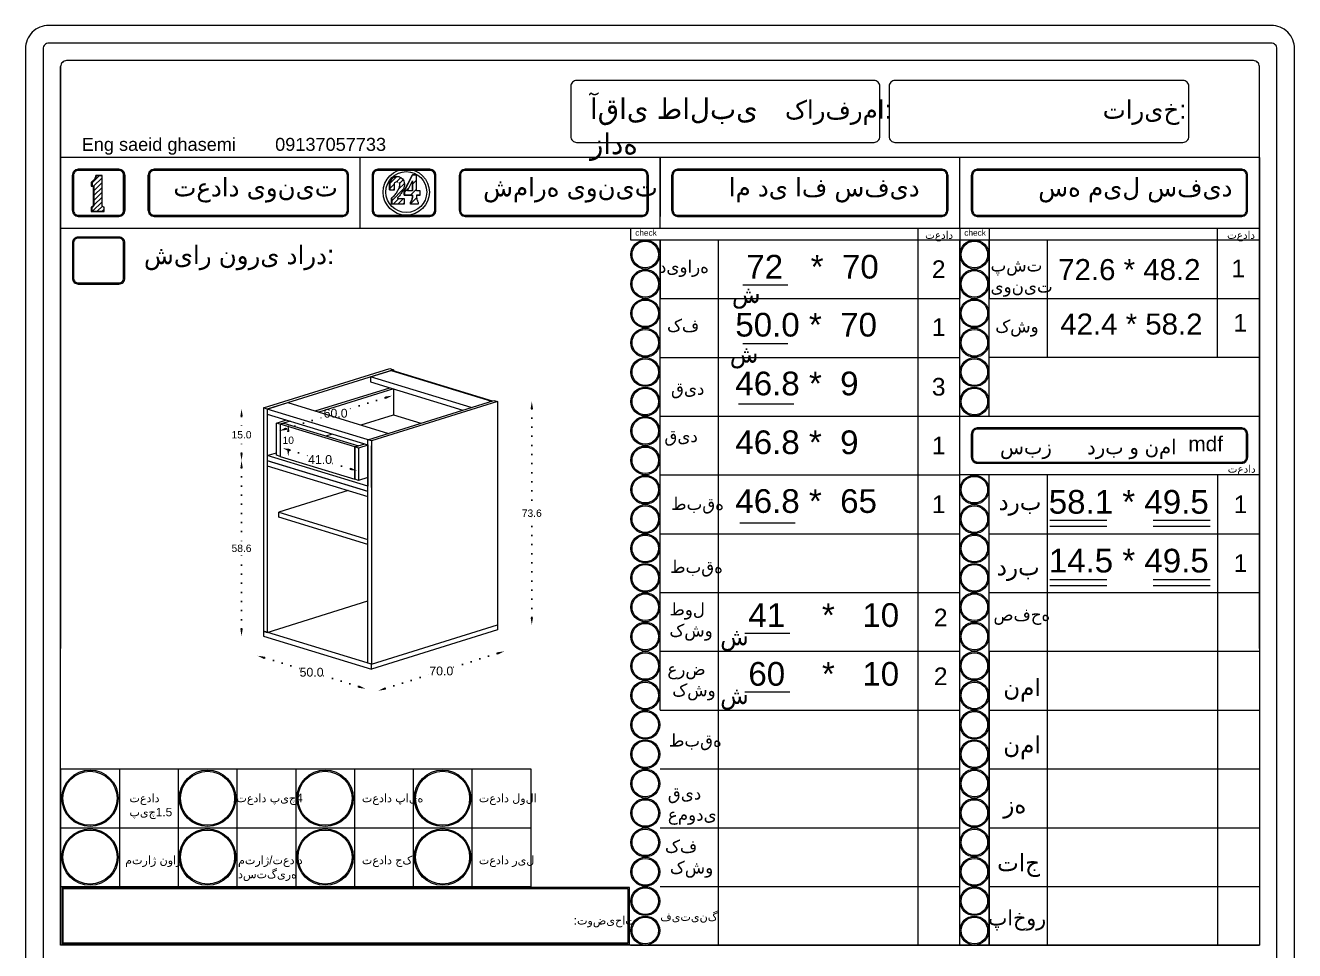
# Model space of a CAD drawing. Header units: inches. Extents: x 104 to 9740, y 936 to 6735.
# Drawn here: x 8360.7 to 8792.7, y 4775.6 to 5090.4 of the extents above; entities that cross this region are included whole.
import ezdxf

# ---------------------------------------------------------------- set-up
doc = ezdxf.new("R2010")
doc.units = ezdxf.units.IN
doc.header["$MEASUREMENT"] = 0
doc.linetypes.add('ACAD_ISO07W100', pattern=[3, 0, -3])
doc.styles.get("Standard").update_dxf_attribs({"font": 'arial.ttf'})
doc.dimstyles.new('Copy of Standard', dxfattribs={"dimtxt": 2.5, "dimasz": 2.5, "dimexe": 0.18, "dimexo": 0.0625, "dimgap": 0.09, "dimtad": 0, "dimtih": 1, "dimtoh": 1, "dimdec": 1, "dimzin": 0, "dimdsep": 46, "dimtxsty": 'Standard', "dimcen": 0.09, "dimse1": 1, "dimse2": 1, "dimadec": 0, "dimazin": 0, "dimtfac": 1, "dimtdec": 1, "dimtix": 1, "dimtofl": 0, "dimtmove": 0, "dimatfit": 3, "dimfxl": 1, "dimtolj": 1, "dimtzin": 0, "dimarcsym": 0})
doc.dimstyles.get("Standard").update_dxf_attribs({"dimtxt": 3, "dimasz": 2.5, "dimexe": 0.18, "dimexo": 0.0625, "dimgap": 0.09, "dimtad": 0, "dimtih": 1, "dimtoh": 1, "dimdec": 1, "dimzin": 0, "dimdsep": 46, "dimtxsty": 'Standard', "dimcen": 0.09, "dimse1": 1, "dimse2": 1, "dimadec": 0, "dimazin": 0, "dimtfac": 1, "dimtdec": 1, "dimtix": 1, "dimtofl": 0, "dimtmove": 0, "dimatfit": 0, "dimfxl": 1, "dimtolj": 1, "dimtzin": 0, "dimarcsym": 0})

# ---------------------------------------------------------------- blocks, each defined once
blk = doc.blocks.new('*D835')
at = {"color": 0, "linetype": 'ACAD_ISO07W100', "lineweight": -2, "transparency": 16777216}
for p, q in [((8533.11, 4959.9), (8533.11, 4925.78)), ((8533.11, 4888.93), (8533.11, 4923.05))]:
    blk.add_line(p, q, dxfattribs=at)
at = {"color": 0, "transparency": 16777216}
for points in [[(8532.69, 4959.9), (8533.53, 4959.9), (8533.11, 4962.4)], [(8532.69, 4888.93), (8533.53, 4888.93), (8533.11, 4886.43)]]:
    blk.add_solid(points, dxfattribs=at)
at = {"layer": 'Defpoints', "color": 0, "transparency": 16777216}
for p in [(8521.48, 4962.4), (8533.11, 4962.4), (8521.48, 4886.43)]:
    blk.add_point(p, dxfattribs=at)
at = {"color": 0, "lineweight": 20, "transparency": 16777216, "insert": (8533.11, 4924.41), "char_height": 2.5, "attachment_point": 5}
blk.add_mtext('\\A1;73.6', dxfattribs=at)
blk = doc.blocks.new('*D836')
at = {"color": 0, "linetype": 'ACAD_ISO07W100', "lineweight": -2, "transparency": 16777216}
for p, q in [((8521.38, 4876.67), (8506.27, 4871.96)), ((8483.23, 4864.78), (8498.34, 4869.49))]:
    blk.add_line(p, q, dxfattribs=at)
at = {"color": 0, "transparency": 16777216}
for points in [[(8521.26, 4877.07), (8521.5, 4876.28), (8523.77, 4877.42)], [(8483.11, 4865.17), (8483.36, 4864.38), (8480.85, 4864.03)]]:
    blk.add_solid(points, dxfattribs=at)
at = {"layer": 'Defpoints', "color": 0, "transparency": 16777216}
for p in [(8521.48, 4884.74), (8478.56, 4871.36), (8480.85, 4864.03)]:
    blk.add_point(p, dxfattribs=at)
at = {"color": 0, "lineweight": 20, "transparency": 16777216, "insert": (8502.31, 4870.72), "char_height": 3, "attachment_point": 5}
blk.add_mtext('\\A1;70.0', dxfattribs=at)
blk = doc.blocks.new('*D837')
at = {"color": 0, "linetype": 'ACAD_ISO07W100', "lineweight": -2, "transparency": 16777216}
for p, q in [((8442.18, 4875.18), (8454.18, 4871.52)), ((8474.13, 4865.42), (8462.14, 4869.09))]:
    blk.add_line(p, q, dxfattribs=at)
at = {"color": 0, "transparency": 16777216}
for points in [[(8442.3, 4875.58), (8442.06, 4874.79), (8439.79, 4875.91)], [(8474.26, 4865.82), (8474.01, 4865.02), (8476.53, 4864.69)]]:
    blk.add_solid(points, dxfattribs=at)
at = {"layer": 'Defpoints', "color": 0, "transparency": 16777216}
for p in [(8441.82, 4882.58), (8439.79, 4875.91), (8478.56, 4871.36)]:
    blk.add_point(p, dxfattribs=at)
at = {"color": 0, "lineweight": 20, "transparency": 16777216, "insert": (8458.16, 4870.3), "char_height": 3, "attachment_point": 5}
blk.add_mtext('\\A1;50.0', dxfattribs=at)
blk = doc.blocks.new('*D838')
at = {"color": 0, "linetype": 'ACAD_ISO07W100', "lineweight": -2, "transparency": 16777216}
for p, q in [((8450.75, 4945.81), (8457.01, 4943.9)), ((8471.35, 4939.52), (8465.09, 4941.43))]:
    blk.add_line(p, q, dxfattribs=at)
at = {"color": 0, "transparency": 16777216}
for points in [[(8450.87, 4946.21), (8450.63, 4945.42), (8448.36, 4946.54)], [(8471.48, 4939.92), (8471.23, 4939.12), (8473.75, 4938.79)]]:
    blk.add_solid(points, dxfattribs=at)
at = {"layer": 'Defpoints', "color": 0, "transparency": 16777216}
for p in [(8447.5, 4943.73), (8473.75, 4938.79), (8472.89, 4935.98)]:
    blk.add_point(p, dxfattribs=at)
at = {"color": 0, "lineweight": 20, "transparency": 16777216, "insert": (8461.05, 4942.67), "char_height": 3, "attachment_point": 5}
blk.add_mtext('\\A1;41.0', dxfattribs=at)
blk = doc.blocks.new('*D839')
at = {"color": 0, "linetype": 'ACAD_ISO07W100', "lineweight": -2, "transparency": 16777216}
for p, q in [((8483.22, 4963.68), (8470.33, 4959.66)), ((8449.46, 4953.15), (8462.35, 4957.17))]:
    blk.add_line(p, q, dxfattribs=at)
at = {"color": 0, "transparency": 16777216}
for points in [[(8483.1, 4964.08), (8483.35, 4963.28), (8485.61, 4964.42)], [(8449.34, 4953.55), (8449.59, 4952.75), (8447.08, 4952.41)]]:
    blk.add_solid(points, dxfattribs=at)
at = {"layer": 'Defpoints', "color": 0, "transparency": 16777216}
for p in [(8484.77, 4967.11), (8446.24, 4955.09), (8447.08, 4952.41)]:
    blk.add_point(p, dxfattribs=at)
at = {"color": 0, "lineweight": 20, "transparency": 16777216, "insert": (8466.34, 4958.41), "char_height": 3, "attachment_point": 5}
blk.add_mtext('\\A1;60.0', dxfattribs=at)
blk = doc.blocks.new('*D840')
at = {"color": 0, "linetype": 'ACAD_ISO07W100', "lineweight": -2, "transparency": 16777216}
for p, q in [((8434.32, 4957.35), (8434.32, 4952.46)), ((8434.32, 4944.84), (8434.32, 4949.73))]:
    blk.add_line(p, q, dxfattribs=at)
at = {"color": 0, "transparency": 16777216}
for points in [[(8433.91, 4957.35), (8434.74, 4957.35), (8434.32, 4959.85)], [(8433.91, 4944.84), (8434.74, 4944.84), (8434.32, 4942.34)]]:
    blk.add_solid(points, dxfattribs=at)
at = {"layer": 'Defpoints', "color": 0, "transparency": 16777216}
for p in [(8443.09, 4959.85), (8434.32, 4942.34), (8443.09, 4942.34)]:
    blk.add_point(p, dxfattribs=at)
at = {"color": 0, "lineweight": 20, "transparency": 16777216, "insert": (8434.32, 4951.09), "char_height": 2.5, "attachment_point": 5}
blk.add_mtext('\\A1;15.0', dxfattribs=at)
blk = doc.blocks.new('*D841')
at = {"color": 0, "linetype": 'ACAD_ISO07W100', "lineweight": -2, "transparency": 16777216}
for p, q in [((8434.32, 4939.84), (8434.32, 4913.83)), ((8434.32, 4885.08), (8434.32, 4911.09))]:
    blk.add_line(p, q, dxfattribs=at)
at = {"color": 0, "transparency": 16777216}
for points in [[(8433.91, 4939.84), (8434.74, 4939.84), (8434.32, 4942.34)], [(8433.91, 4885.08), (8434.74, 4885.08), (8434.32, 4882.58)]]:
    blk.add_solid(points, dxfattribs=at)
at = {"layer": 'Defpoints', "color": 0, "transparency": 16777216}
for p in [(8443.09, 4942.34), (8434.32, 4882.58), (8441.82, 4882.58)]:
    blk.add_point(p, dxfattribs=at)
at = {"color": 0, "lineweight": 20, "transparency": 16777216, "insert": (8434.32, 4912.46), "char_height": 2.5, "attachment_point": 5}
blk.add_mtext('\\A1;58.6', dxfattribs=at)
blk = doc.blocks.new('*D827')
at = {"color": 0, "linetype": 'ACAD_ISO07W100', "lineweight": -2, "transparency": 16777216}
for p, q in [((8450.22, 4952.2), (8450.22, 4950.58)), ((8450.22, 4946.23), (8450.22, 4947.85))]:
    blk.add_line(p, q, dxfattribs=at)
at = {"color": 0, "transparency": 16777216}
for points in [[(8449.81, 4952.2), (8450.64, 4952.2), (8450.22, 4954.7)], [(8449.81, 4946.23), (8450.64, 4946.23), (8450.22, 4943.73)]]:
    blk.add_solid(points, dxfattribs=at)
at = {"layer": 'Defpoints', "color": 0, "transparency": 16777216}
for p in [(8447.5, 4954.7), (8450.22, 4954.7), (8447.5, 4943.73)]:
    blk.add_point(p, dxfattribs=at)
at = {"color": 0, "lineweight": 20, "transparency": 16777216, "insert": (8450.22, 4949.22), "char_height": 2.5, "attachment_point": 5}
blk.add_mtext('\\A1;10', dxfattribs=at)

msp = doc.modelspace()

# ---------------------------------------------------------------- hatches: boundary and pattern name
at = {"lineweight": 20}
h = msp.add_hatch(dxfattribs=at)
h.set_pattern_fill('ANSI31', color=256, scale=9.218651)
h.set_pattern_definition([(45, (7637.5926, 5578.3174), (-0.8148213, 0.8148213), [])])
h.paths.add_polyline_path([(8387.36, 5028.57), (8387.27, 5028.61), (8387.18, 5028.66), (8387.11, 5028.73), (8387.04, 5028.8), (8386.98, 5028.88), (8386.92, 5028.96), (8386.88, 5029.05), (8386.85, 5029.15), (8386.84, 5029.25), (8386.83, 5029.35), (8386.83, 5039.27), (8384.97, 5039.27), (8384.94, 5039.04), (8384.89, 5038.81), (8384.83, 5038.59), (8384.74, 5038.37), (8384.63, 5038.16), (8384.51, 5037.97), (8384.37, 5037.78), (8384.22, 5037.6), (8384.05, 5037.44), (8383.87, 5037.3), (8383.67, 5037.17), (8383.47, 5037.06), (8383.47, 5035.65), (8383.87, 5035.65), (8384.18, 5035.63), (8384.18, 5029.39), (8384.17, 5029.29), (8384.14, 5029.2), (8384.11, 5029.11), (8384.07, 5029.02), (8384.02, 5028.94), (8383.96, 5028.86), (8383.89, 5028.79), (8383.82, 5028.73), (8383.74, 5028.67), (8383.65, 5028.63), (8383.56, 5028.59), (8383.47, 5028.56), (8383.47, 5027.13), (8387.55, 5027.13), (8387.55, 5028.51), (8387.45, 5028.53)])
h = msp.add_hatch(dxfattribs=at)
h.set_pattern_fill('ANSI31', color=256, scale=9.218651)
h.set_pattern_definition([(45, (7849.4996, 5607.1907), (-0.8148213, 0.8148213), [])])
h.paths.add_polyline_path([(8489.72, 5031.45), (8487.37, 5031.45), (8487.37, 5031.72), (8487.61, 5031.95), (8487.84, 5032.19), (8488.06, 5032.44), (8488.27, 5032.7), (8488.47, 5032.97), (8488.66, 5033.24), (8488.84, 5033.52), (8489, 5033.81), (8489.15, 5034.1), (8489.3, 5034.41), (8489.42, 5034.71), (8489.47, 5034.83), (8489.54, 5035.02), (8489.6, 5035.22), (8489.66, 5035.42), (8489.7, 5035.62), (8489.73, 5035.82), (8489.75, 5036.03), (8489.76, 5036.23), (8489.76, 5036.44), (8489.75, 5036.64), (8489.72, 5036.85), (8489.53, 5037.54), (8489.14, 5038.15), (8488.59, 5038.63), (8488, 5038.9), (8487.39, 5038.99), (8486.68, 5038.89), (8486.03, 5038.59), (8485.49, 5038.12), (8485.1, 5037.51), (8484.91, 5036.82), (8484.91, 5036.11), (8484.91, 5034.46), (8486.39, 5034.46), (8486.39, 5036.63), (8486.53, 5036.89), (8486.72, 5037.07), (8486.96, 5037.19), (8487.22, 5037.23), (8487.39, 5037.21), (8487.49, 5037.19), (8487.49, 5037.19), (8487.65, 5037.17), (8487.88, 5037.05), (8488.07, 5036.86), (8488.2, 5036.63), (8488.24, 5036.37), (8488.24, 5036.2), (8488.24, 5036.04), (8488.22, 5035.87), (8488.2, 5035.7), (8488.16, 5035.54), (8488.12, 5035.38), (8488.08, 5035.22), (8488.02, 5035.06), (8487.96, 5034.9), (8487.89, 5034.75), (8487.81, 5034.58), (8487.65, 5034.26), (8487.48, 5033.95), (8487.29, 5033.64), (8487.1, 5033.34), (8486.89, 5033.05), (8486.67, 5032.76), (8486.44, 5032.49), (8486.21, 5032.22), (8485.96, 5031.96), (8485.7, 5031.71), (8485.43, 5031.48), (8485.43, 5029.65), (8489.72, 5029.65)])
h = msp.add_hatch(dxfattribs=at)
h.set_pattern_fill('ANSI31', color=256, scale=17)
h.set_pattern_definition([(45, (7472.4385, 5921.6128), (-1.502602, 1.502602), [])])
h.paths.add_polyline_path([(8493.83, 5039.53), (8492.54, 5039.53), (8489.79, 5034.15), (8489.79, 5032.65), (8492.54, 5032.65), (8492.54, 5032.42), (8492.54, 5032.23), (8492.53, 5032.04), (8492.5, 5031.85), (8492.47, 5031.66), (8492.43, 5031.47), (8492.38, 5031.28), (8492.32, 5031.1), (8492.25, 5030.92), (8492.17, 5030.74), (8492.09, 5030.57), (8491.99, 5030.4), (8491.89, 5030.24), (8491.89, 5029.66), (8494.42, 5029.66), (8494.42, 5030.19), (8494.32, 5030.38), (8494.24, 5030.57), (8494.16, 5030.77), (8494.09, 5030.97), (8494.03, 5031.17), (8493.98, 5031.38), (8493.93, 5031.58), (8493.9, 5031.79), (8493.87, 5032), (8493.85, 5032.21), (8493.83, 5032.42), (8493.83, 5032.65), (8495.15, 5032.65), (8495.15, 5034.15), (8493.83, 5034.15)])
h.paths.add_polyline_path([(8492.51, 5037.52), (8492.54, 5037.49), (8492.54, 5034.15), (8492.51, 5034.15), (8490.75, 5034.15)], flags=16)

# ---------------------------------------------------------------- linework, layer by layer
for p, q in [((8372.75, 4777.42), (8372.75, 5076.39)), ((8780.75, 5045.42), (8372.75, 5045.42)), ((8372.75, 4777.42), (8372.75, 5045.42)), ((8780.75, 5045.42), (8372.75, 5045.42)), ((8372.75, 4866.43), (8372.75, 5045.42)), ((8474.75, 5021.42), (8474.75, 5045.42)), ((8576.75, 5021.42), (8576.75, 5045.42)), ((8576.75, 5045.42), (8576.75, 5025.42)), ((8678.75, 5021.42), (8678.75, 5045.42)), ((8780.75, 5045.42), (8780.75, 4777.42)), ((8376.75, 5027.42), (8376.75, 5039.42)), ((8392.59, 5041.42), (8378.75, 5041.42)), ((8394.59, 5039.42), (8394.59, 5027.42)), ((8402.59, 5027.42), (8402.59, 5039.42)), ((8468.75, 5041.42), (8404.59, 5041.42)), ((8470.75, 5027.42), (8470.75, 5039.42)), ((8478.75, 5039.42), (8478.75, 5027.42)), ((8498.46, 5041.42), (8480.75, 5041.42)), ((8492.51, 5034.15), (8492.51, 5037.52)), ((8492.54, 5039.53), (8493.83, 5039.53)), ((8500.46, 5027.42), (8500.46, 5039.42)), ((8508.46, 5027.42), (8508.46, 5039.42)), ((8570.75, 5041.42), (8510.46, 5041.42)), ((8572.75, 5039.42), (8572.75, 5027.42)), ((8580.75, 5027.42), (8580.75, 5039.42)), ((8672.75, 5041.42), (8582.75, 5041.42)), ((8674.75, 5039.42), (8674.75, 5027.42)), ((8682.75, 5027.42), (8682.75, 5039.42)), ((8774.75, 5041.42), (8684.75, 5041.42)), ((8776.75, 5027.42), (8776.75, 5039.42)), ((8383.47, 5037.06), (8383.47, 5035.65)), ((8378.75, 5025.42), (8392.59, 5025.42)), ((8383.47, 5027.13), (8387.55, 5027.13)), ((8468.75, 5025.42), (8404.59, 5025.42)), ((8480.75, 5025.42), (8498.46, 5025.42)), ((8570.75, 5025.42), (8510.46, 5025.42)), ((8582.75, 5025.42), (8672.75, 5025.42)), ((8684.75, 5025.42), (8774.75, 5025.42)), ((8780.75, 5025.42), (8780.75, 4777.42)), ((8372.75, 5021.42), (8780.75, 5021.42)), ((8372.75, 5021.42), (8780.75, 5021.42)), ((8566.75, 5021.42), (8566.75, 5017.42)), ((8664.57, 4777.42), (8664.57, 5021.42)), ((8678.75, 5021.42), (8678.75, 4997.42)), ((8688.75, 5021.42), (8688.75, 4997.42)), ((8766.53, 4977.42), (8766.53, 5021.42)), ((8566.75, 5017.42), (8780.75, 5017.42)), ((8576.75, 4861.42), (8576.75, 5017.42)), ((8576.75, 4857.42), (8576.75, 5017.42)), ((8576.75, 5017.42), (8576.75, 4997.42)), ((8576.75, 5017.42), (8576.75, 4997.42)), ((8596.56, 5017.42), (8596.56, 4777.42)), ((8678.75, 4861.42), (8678.75, 5017.42)), ((8678.75, 4777.42), (8678.75, 5017.42)), ((8688.75, 4977.42), (8688.75, 5017.42)), ((8688.75, 4957.42), (8688.75, 5017.42)), ((8688.75, 4957.42), (8688.75, 5017.42)), ((8688.75, 5017.42), (8688.75, 4997.42)), ((8708.56, 5017.42), (8708.56, 4977.42)), ((8604.91, 5002.17), (8620.24, 5002.17)), ((8576.75, 4997.42), (8678.75, 4997.42)), ((8688.75, 4997.42), (8780.75, 4997.42)), ((8604.91, 4982.17), (8620.24, 4982.17)), ((8576.75, 4977.42), (8678.75, 4977.42)), ((8780.75, 4977.42), (8688.75, 4977.42)), ((8780.75, 4977.42), (8760.75, 4977.42)), ((8603.41, 4961.67), (8622.25, 4961.67)), ((8576.75, 4957.42), (8780.75, 4957.42)), ((8682.75, 4943.42), (8682.75, 4951.42)), ((8774.75, 4953.42), (8684.75, 4953.42)), ((8776.75, 4951.42), (8776.75, 4943.42)), ((8774.75, 4941.42), (8684.75, 4941.42)), ((8576.75, 4937.42), (8678.75, 4937.42)), ((8780.75, 4937.42), (8678.75, 4937.42)), ((8688.75, 4837.42), (8688.75, 4937.42)), ((8688.75, 4861.42), (8688.75, 4937.42)), ((8688.75, 4857.42), (8688.75, 4937.42)), ((8708.56, 4937.42), (8708.56, 4837.42)), ((8766.53, 4937.42), (8766.53, 4777.42)), ((8603.91, 4921.17), (8622.75, 4921.17)), ((8709.44, 4922.01), (8728.78, 4922.01)), ((8744.62, 4922.01), (8763.95, 4922.01)), ((8576.75, 4917.42), (8678.75, 4917.42)), ((8576.75, 4917.42), (8596.56, 4917.42)), ((8576.75, 4917.42), (8678.75, 4917.42)), ((8645.26, 4917.42), (8678.75, 4917.42)), ((8688.75, 4917.42), (8780.75, 4917.42)), ((8688.75, 4817.42), (8688.75, 4917.42)), ((8708.56, 4917.42), (8708.56, 4817.42)), ((8709.44, 4919.99), (8728.78, 4919.99)), ((8744.62, 4919.99), (8763.95, 4919.99)), ((8709.44, 4901.81), (8728.78, 4901.81)), ((8709.44, 4899.8), (8728.78, 4899.8)), ((8744.62, 4901.81), (8763.95, 4901.81)), ((8744.62, 4899.8), (8763.95, 4899.8)), ((8576.75, 4897.42), (8596.56, 4897.42)), ((8576.75, 4897.42), (8678.75, 4897.42)), ((8688.75, 4897.42), (8780.75, 4897.42)), ((8688.75, 4897.42), (8780.75, 4897.42)), ((8688.75, 4797.42), (8688.75, 4897.42)), ((8708.56, 4897.42), (8708.56, 4797.42)), ((8605.6, 4883.65), (8620.93, 4883.65)), ((8576.75, 4877.42), (8678.75, 4877.42)), ((8688.75, 4877.42), (8688.75, 4857.42)), ((8688.75, 4877.42), (8780.75, 4877.42)), ((8688.75, 4777.42), (8688.75, 4877.42)), ((8708.56, 4877.42), (8708.56, 4777.42)), ((8605.6, 4863.65), (8620.93, 4863.65)), ((8576.75, 4857.42), (8678.75, 4857.42)), ((8664.57, 4857.42), (8678.75, 4857.42)), ((8688.75, 4857.42), (8780.75, 4857.42)), ((8688.75, 4857.42), (8688.75, 4837.42)), ((8372.75, 4837.42), (8372.75, 4797.42)), ((8372.75, 4837.42), (8532.75, 4837.42)), ((8372.75, 4837.42), (8372.75, 4797.42)), ((8372.75, 4837.42), (8372.75, 4797.42)), ((8392.75, 4837.42), (8392.75, 4797.42)), ((8412.75, 4837.42), (8412.75, 4797.42)), ((8432.75, 4837.42), (8432.75, 4797.42)), ((8452.75, 4837.42), (8452.75, 4797.42)), ((8472.75, 4837.42), (8472.75, 4797.42)), ((8492.75, 4837.42), (8492.75, 4797.42)), ((8512.75, 4837.42), (8512.75, 4797.42)), ((8532.75, 4837.42), (8532.75, 4797.42)), ((8576.75, 4837.42), (8678.75, 4837.42)), ((8664.57, 4837.42), (8678.75, 4837.42)), ((8688.75, 4837.42), (8780.75, 4837.42)), ((8688.75, 4837.42), (8780.75, 4837.42)), ((8688.75, 4837.42), (8688.75, 4817.42)), ((8372.75, 4817.42), (8532.75, 4817.42)), ((8576.75, 4817.42), (8678.75, 4817.42)), ((8576.75, 4817.42), (8678.75, 4817.42)), ((8664.57, 4817.42), (8678.75, 4817.42)), ((8688.75, 4817.42), (8780.75, 4817.42)), ((8688.75, 4817.42), (8780.75, 4817.42)), ((8688.75, 4817.42), (8688.75, 4797.42)), ((8372.75, 4797.42), (8532.75, 4797.42)), ((8576.75, 4797.42), (8678.75, 4797.42)), ((8576.75, 4797.42), (8678.75, 4797.42)), ((8664.57, 4797.42), (8678.75, 4797.42)), ((8688.75, 4797.42), (8780.75, 4797.42)), ((8688.75, 4797.42), (8780.75, 4797.42)), ((8688.75, 4797.42), (8688.75, 4777.42)), ((8566.75, 4777.42), (8372.75, 4777.42)), ((8566.75, 4777.42), (8372.75, 4777.42)), ((8566.75, 4777.42), (8372.75, 4777.42)), ((8566.75, 4777.42), (8678.75, 4777.42)), ((8566.75, 4777.42), (8780.75, 4777.42)), ((8566.75, 4777.42), (8678.75, 4777.42)), ((8566.75, 4777.42), (8780.75, 4777.42)), ((8566.75, 4777.42), (8678.75, 4777.42)), ((8566.75, 4777.42), (8780.75, 4777.42))]:
    msp.add_line(p, q, dxfattribs=at)
at = {"linetype": 'Continuous', "lineweight": 20, "extrusion": (4.44089e-16, 0.951168, 0.308672)}
for p, q in [((8441.82, 4960.24), (8484.74, 4973.62)), ((8486, 4973.24), (8443.09, 4959.85)), ((8478.2, 4970.8), (8485.22, 4972.99)), ((8484.74, 4973.62), (8486, 4973.24)), ((8485.22, 4972.99), (8485.46, 4973.07)), ((8485.22, 4972.99), (8519.44, 4962.54)), ((8519.44, 4962.54), (8485.22, 4972.99)), ((8485.46, 4973.07), (8519.67, 4962.61)), ((8486, 4973.24), (8486, 4972.9)), ((8478.2, 4970.8), (8478.2, 4969.11)), ((8512.42, 4960.35), (8478.2, 4970.8)), ((8478.2, 4969.11), (8509.68, 4959.5)), ((8459.41, 4959.2), (8484.77, 4967.11)), ((8486.03, 4966.72), (8460.68, 4958.81)), ((8486.05, 4966.72), (8486.05, 4957.86)), ((8443.09, 4959.85), (8441.82, 4960.24)), ((8441.82, 4960.24), (8441.82, 4884.27)), ((8443.09, 4959.85), (8450.11, 4962.04)), ((8478.56, 4949.01), (8443.09, 4959.85)), ((8443.09, 4959.85), (8443.09, 4958.16)), ((8443.09, 4959.85), (8443.09, 4883.88)), ((8450.11, 4962.04), (8484.32, 4951.59)), ((8477.3, 4949.4), (8520.22, 4962.78)), ((8521.48, 4962.4), (8478.56, 4949.01)), ((8520.22, 4962.78), (8521.48, 4962.4)), ((8521.48, 4962.4), (8521.48, 4886.43)), ((8443.09, 4958.16), (8477.3, 4947.71)), ((8446.24, 4955.09), (8449.66, 4956.16)), ((8447.5, 4954.7), (8446.24, 4955.09)), ((8446.24, 4944.12), (8446.24, 4955.09)), ((8450.92, 4955.77), (8447.5, 4954.7)), ((8447.5, 4954.7), (8448.75, 4955.09)), ((8448.75, 4955.09), (8474.13, 4947.34)), ((8475.03, 4954.43), (8486.05, 4957.86)), ((8486.05, 4957.86), (8495.34, 4955.02)), ((8472.89, 4946.95), (8447.5, 4954.7)), ((8447.5, 4954.7), (8447.5, 4943.73)), ((8447.5, 4954.7), (8447.5, 4943.73)), ((8463.1, 4950.71), (8465.27, 4951.38)), ((8472.89, 4946.95), (8476.3, 4948.01)), ((8474.13, 4947.34), (8472.89, 4946.95)), ((8474.15, 4946.56), (8472.89, 4946.95)), ((8472.89, 4935.98), (8472.89, 4946.95)), ((8472.89, 4946.95), (8472.89, 4935.98)), ((8477.3, 4947.55), (8474.15, 4946.56)), ((8474.15, 4946.56), (8474.15, 4935.59)), ((8477.3, 4873.43), (8477.3, 4949.4)), ((8477.3, 4947.71), (8477.3, 4933.57)), ((8478.56, 4949.01), (8478.56, 4873.05)), ((8478.56, 4933.19), (8478.56, 4947.32)), ((8478.56, 4947.32), (8478.56, 4933.19)), ((8443.09, 4944.03), (8446.24, 4945.01)), ((8477.3, 4933.57), (8443.09, 4944.03)), ((8443.09, 4944.03), (8443.09, 4942.34)), ((8443.09, 4942.34), (8477.3, 4931.88)), ((8443.09, 4942.22), (8443.28, 4942.28)), ((8477.3, 4931.76), (8443.09, 4942.22)), ((8443.09, 4942.22), (8443.09, 4940.53)), ((8447.5, 4943.73), (8446.24, 4944.12)), ((8447.5, 4943.73), (8472.89, 4935.98)), ((8443.09, 4940.53), (8477.3, 4930.07)), ((8474.15, 4935.59), (8472.89, 4935.98)), ((8477.3, 4936.57), (8474.15, 4935.59)), ((8470.57, 4932.13), (8446.99, 4924.77)), ((8446.99, 4924.77), (8477.3, 4915.51)), ((8446.99, 4923.08), (8446.99, 4924.77)), ((8477.3, 4913.82), (8446.99, 4923.08)), ((8443.09, 4883.88), (8477.3, 4894.55)), ((8478.56, 4873.05), (8521.48, 4886.43)), ((8478.56, 4873.05), (8521.48, 4886.43)), ((8521.48, 4886.43), (8521.48, 4884.74)), ((8441.82, 4884.27), (8443.09, 4883.88)), ((8478.56, 4873.05), (8441.82, 4884.27)), ((8441.82, 4884.27), (8441.82, 4882.58)), ((8441.82, 4882.58), (8478.56, 4871.36)), ((8521.48, 4884.74), (8478.56, 4871.36)), ((8478.56, 4873.05), (8477.3, 4873.43)), ((8478.56, 4871.36), (8478.56, 4873.05))]:
    msp.add_line(p, q, dxfattribs=at)
at = {"lineweight": 20}
for points in [[(8368.75, 4484.39), (8784.75, 4484.39, 0.414214), (8792.75, 4492.39), (8792.75, 5082.39, 0.414214), (8784.75, 5090.39), (8368.75, 5090.39, 0.414214), (8360.75, 5082.39), (8360.75, 4492.39, 0.414214)], [(8368.75, 4490.39), (8784.75, 4490.39, 0.414214), (8786.75, 4492.39), (8786.75, 5082.39, 0.414214), (8784.75, 5084.39), (8368.75, 5084.39, 0.414214), (8366.75, 5082.39), (8366.75, 4492.39, 0.414214)], [(8651.6, 5069.63, 0.414214), (8649.6, 5071.63), (8548.36, 5071.63, 0.414214), (8546.36, 5069.63), (8546.36, 5052.59, 0.414214), (8548.36, 5050.59), (8649.6, 5050.59, 0.414214), (8651.6, 5052.59)], [(8656.73, 5050.59), (8754.73, 5050.59, 0.414214), (8756.73, 5052.59), (8756.73, 5069.63, 0.414214), (8754.73, 5071.63), (8656.73, 5071.63, 0.414214), (8654.73, 5069.63), (8654.73, 5052.59, 0.414214)], [(8756.73, 5069.63, 0.414214), (8754.73, 5071.63), (8656.73, 5071.63, 0.414214), (8654.73, 5069.63), (8654.73, 5052.59, 0.414214), (8656.73, 5050.59), (8754.73, 5050.59, 0.414214), (8756.73, 5052.59)], [(8394.59, 5039.42, 0.414214), (8392.59, 5041.42), (8378.75, 5041.42, 0.414214), (8376.75, 5039.42), (8376.75, 5027.42, 0.414214), (8378.75, 5025.42), (8392.59, 5025.42, 0.414214), (8394.59, 5027.42)], [(8394.19, 5039.42, 0.414214), (8392.59, 5041.02), (8378.75, 5041.02, 0.414214), (8377.15, 5039.42), (8377.15, 5027.42, 0.414214), (8378.75, 5025.82), (8392.59, 5025.82, 0.414214), (8394.19, 5027.42)], [(8470.75, 5039.42, 0.414214), (8468.75, 5041.42), (8404.59, 5041.42, 0.414214), (8402.59, 5039.42), (8402.59, 5027.42, 0.414214), (8404.59, 5025.42), (8468.75, 5025.42, 0.414214), (8470.75, 5027.42)], [(8470.35, 5039.42, 0.414214), (8468.75, 5041.02), (8404.59, 5041.02, 0.414214), (8402.99, 5039.42), (8402.99, 5027.42, 0.414214), (8404.59, 5025.82), (8468.75, 5025.82, 0.414214), (8470.35, 5027.42)], [(8500.46, 5039.42, 0.414214), (8498.46, 5041.42), (8480.75, 5041.42, 0.414214), (8478.75, 5039.42), (8478.75, 5027.42, 0.414214), (8480.75, 5025.42), (8498.46, 5025.42, 0.414214), (8500.46, 5027.42)], [(8500.06, 5039.42, 0.414214), (8498.46, 5041.02), (8480.75, 5041.02, 0.414214), (8479.15, 5039.42), (8479.15, 5027.42, 0.414214), (8480.75, 5025.82), (8498.46, 5025.82, 0.414214), (8500.06, 5027.42)], [(8572.75, 5039.42, 0.414214), (8570.75, 5041.42), (8510.46, 5041.42, 0.414214), (8508.46, 5039.42), (8508.46, 5027.42, 0.414214), (8510.46, 5025.42), (8570.75, 5025.42, 0.414214), (8572.75, 5027.42)], [(8572.35, 5039.42, 0.414214), (8570.75, 5041.02), (8510.46, 5041.02, 0.414214), (8508.86, 5039.42), (8508.86, 5027.42, 0.414214), (8510.46, 5025.82), (8570.75, 5025.82, 0.414214), (8572.35, 5027.42)], [(8674.35, 5039.42, 0.414214), (8672.75, 5041.02), (8582.75, 5041.02, 0.414214), (8581.15, 5039.42), (8581.15, 5027.42, 0.414214), (8582.75, 5025.82), (8672.75, 5025.82, 0.414214), (8674.35, 5027.42)], [(8776.75, 5039.42, 0.414214), (8774.75, 5041.42), (8684.75, 5041.42, 0.414214), (8682.75, 5039.42), (8682.75, 5027.42, 0.414214), (8684.75, 5025.42), (8774.75, 5025.42, 0.414214), (8776.75, 5027.42)], [(8776.35, 5039.42, 0.414214), (8774.75, 5041.02), (8684.75, 5041.02, 0.414214), (8683.15, 5039.42), (8683.15, 5027.42, 0.414214), (8684.75, 5025.82), (8774.75, 5025.82, 0.414214), (8776.35, 5027.42)], [(8394.59, 5016.38, 0.414214), (8392.59, 5018.38), (8378.75, 5018.38, 0.414214), (8376.75, 5016.38), (8376.75, 5004.38, 0.414214), (8378.75, 5002.38), (8392.59, 5002.38, 0.414214), (8394.59, 5004.38)], [(8394.59, 5016.38, 0.414214), (8392.59, 5018.38), (8378.75, 5018.38, 0.414214), (8376.75, 5016.38), (8376.75, 5004.38, 0.414214), (8378.75, 5002.38), (8392.59, 5002.38, 0.414214), (8394.59, 5004.38)], [(8394.19, 5016.38, 0.414214), (8392.59, 5017.98), (8378.75, 5017.98, 0.414214), (8377.15, 5016.38), (8377.15, 5004.38, 0.414214), (8378.75, 5002.78), (8392.59, 5002.78, 0.414214), (8394.19, 5004.38)], [(8394.19, 5016.38, 0.414214), (8392.59, 5017.98), (8378.75, 5017.98, 0.414214), (8377.15, 5016.38), (8377.15, 5004.38, 0.414214), (8378.75, 5002.78), (8392.59, 5002.78, 0.414214), (8394.19, 5004.38)], [(8776.75, 4951.42, 0.414214), (8774.75, 4953.42), (8684.75, 4953.42, 0.414214), (8682.75, 4951.42), (8682.75, 4943.42, 0.414214), (8684.75, 4941.42), (8774.75, 4941.42, 0.414214), (8776.75, 4943.42)], [(8776.35, 4951.42, 0.414214), (8774.75, 4953.02), (8684.75, 4953.02, 0.414214), (8683.15, 4951.42), (8683.15, 4943.42, 0.414214), (8684.75, 4941.82), (8774.75, 4941.82, 0.414214), (8776.35, 4943.42)]]:
    msp.add_lwpolyline(points, format="xyb", close=True, dxfattribs=at)
for points in [[(8780.75, 4878.36), (8780.75, 5076.39, 0.414214), (8778.75, 5078.39), (8374.75, 5078.39, 0.414214), (8372.75, 5076.39), (8372.75, 4878.36)], [(8651.6, 5069.63, 0.414214), (8649.6, 5071.63), (8548.36, 5071.63, 0.414214), (8546.36, 5069.63), (8546.36, 5052.59, 0.414214), (8548.36, 5050.59), (8649.6, 5050.59, 0.414214), (8651.6, 5052.59), (8651.6, 5069.63)]]:
    msp.add_lwpolyline(points, format="xyb", dxfattribs=at)
for points in [[(8383.15, 5027.07), (8387.55, 5027.07), (8387.55, 5027.13), (8387.55, 5028.51), (8387.45, 5028.53), (8387.36, 5028.57), (8387.27, 5028.61), (8387.18, 5028.66), (8387.11, 5028.73), (8387.04, 5028.8), (8386.98, 5028.88), (8386.92, 5028.96), (8386.88, 5029.05), (8386.85, 5029.15), (8386.84, 5029.25), (8386.83, 5029.35), (8386.83, 5039.27), (8386.83, 5039.33), (8384.67, 5039.33), (8384.64, 5039.1), (8384.59, 5038.87), (8384.52, 5038.64), (8384.44, 5038.42), (8384.33, 5038.21), (8384.21, 5038.01), (8384.07, 5037.82), (8383.91, 5037.65), (8383.74, 5037.48), (8383.55, 5037.34), (8383.36, 5037.21), (8383.15, 5037.09), (8383.15, 5035.65), (8383.47, 5035.65), (8383.87, 5035.65), (8383.87, 5029.35), (8383.86, 5029.25), (8383.83, 5029.16), (8383.8, 5029.06), (8383.76, 5028.98), (8383.71, 5028.89), (8383.65, 5028.81), (8383.58, 5028.74), (8383.5, 5028.68), (8383.42, 5028.62), (8383.34, 5028.58), (8383.24, 5028.54), (8383.15, 5028.51), (8383.15, 5027.07), (8383.47, 5027.13), (8383.47, 5028.56), (8383.56, 5028.59), (8383.65, 5028.63), (8383.74, 5028.67), (8383.82, 5028.73), (8383.89, 5028.79), (8383.96, 5028.86), (8384.02, 5028.94), (8384.07, 5029.02), (8384.11, 5029.11), (8384.14, 5029.2), (8384.17, 5029.29), (8384.18, 5029.39), (8384.18, 5035.63), (8383.87, 5035.65)], [(8383.15, 5037.09), (8383.47, 5037.06), (8383.67, 5037.17), (8383.87, 5037.3), (8384.05, 5037.44), (8384.22, 5037.6), (8384.37, 5037.78), (8384.51, 5037.97), (8384.63, 5038.16), (8384.74, 5038.37), (8384.83, 5038.59), (8384.89, 5038.81), (8384.94, 5039.04), (8384.97, 5039.27)], [(8384.67, 5039.33), (8384.97, 5039.27), (8386.83, 5039.27)], [(8484.73, 5034.46), (8484.73, 5036.12), (8484.72, 5036.85), (8484.92, 5037.54), (8485.3, 5038.15), (8485.85, 5038.63), (8486.51, 5038.93), (8487.22, 5039.04), (8487.94, 5038.93), (8488, 5038.9), (8488.59, 5038.63), (8489.14, 5038.15), (8489.53, 5037.54), (8489.72, 5036.85), (8489.75, 5036.64), (8489.76, 5036.44), (8489.76, 5036.23), (8489.75, 5036.03), (8489.73, 5035.82), (8489.7, 5035.62), (8489.66, 5035.42), (8489.6, 5035.22), (8489.54, 5035.02), (8489.47, 5034.83), (8489.42, 5034.71), (8489.3, 5034.41), (8489.15, 5034.1), (8489, 5033.81), (8488.84, 5033.52), (8488.66, 5033.24), (8488.47, 5032.97), (8488.27, 5032.7), (8488.06, 5032.44), (8487.84, 5032.19), (8487.61, 5031.95), (8487.37, 5031.72), (8487.37, 5031.45), (8489.72, 5031.45), (8489.72, 5029.65), (8489.72, 5029.61), (8485.25, 5029.61)], [(8484.73, 5034.46), (8484.91, 5034.46), (8486.39, 5034.46), (8486.39, 5036.58), (8486.4, 5036.65), (8486.53, 5036.89), (8486.72, 5037.07), (8486.96, 5037.19), (8487.22, 5037.24), (8487.39, 5037.21), (8487.49, 5037.19), (8487.49, 5037.19)], [(8484.91, 5034.46), (8484.91, 5036.11), (8484.91, 5036.82), (8485.1, 5037.51), (8485.49, 5038.12), (8486.03, 5038.59), (8486.68, 5038.89), (8487.39, 5038.99), (8488, 5038.9)], [(8489.72, 5032.63), (8489.72, 5034.15), (8492.51, 5039.57)], [(8493.83, 5032.63), (8495.15, 5032.63), (8495.15, 5032.65), (8495.15, 5034.15), (8493.83, 5034.15), (8493.83, 5039.53), (8493.83, 5039.57), (8492.51, 5039.57), (8492.54, 5039.53), (8489.79, 5034.15), (8489.79, 5032.65)], [(8487.91, 5036.89), (8488.04, 5036.65), (8488.09, 5036.39), (8488.09, 5036.22), (8488.08, 5036.05), (8488.06, 5035.88), (8488.04, 5035.72), (8488.01, 5035.55), (8487.97, 5035.39), (8487.92, 5035.22), (8487.86, 5035.06), (8487.8, 5034.91), (8487.73, 5034.75), (8487.65, 5034.58), (8487.49, 5034.26), (8487.31, 5033.94), (8487.13, 5033.63), (8486.93, 5033.33), (8486.72, 5033.03), (8486.5, 5032.75), (8486.27, 5032.47), (8486.03, 5032.2), (8485.78, 5031.94), (8485.52, 5031.69), (8485.25, 5031.45), (8485.25, 5029.61), (8485.43, 5029.65), (8489.72, 5029.65)], [(8485.25, 5031.45), (8485.43, 5031.48), (8485.43, 5029.65)], [(8492.51, 5032.63), (8489.72, 5032.63), (8489.79, 5032.65), (8492.54, 5032.65)], [(8495.15, 5032.65), (8493.85, 5032.65), (8493.83, 5032.63), (8493.83, 5032.42), (8493.85, 5032.21), (8493.87, 5032), (8493.9, 5031.79), (8493.93, 5031.58), (8493.98, 5031.38), (8494.03, 5031.17), (8494.09, 5030.97), (8494.16, 5030.77), (8494.24, 5030.57), (8494.32, 5030.38), (8494.42, 5030.19), (8494.42, 5029.66), (8494.42, 5029.61), (8491.85, 5029.61), (8491.85, 5030.19), (8491.95, 5030.36), (8492.05, 5030.53), (8492.13, 5030.7), (8492.21, 5030.88), (8492.28, 5031.06), (8492.34, 5031.25), (8492.39, 5031.44), (8492.44, 5031.63), (8492.47, 5031.82), (8492.49, 5032.01), (8492.51, 5032.21), (8492.51, 5032.4)], [(8491.85, 5029.61), (8491.89, 5029.66), (8494.42, 5029.66)], [(8492.51, 5032.4), (8492.51, 5032.63), (8492.54, 5032.65), (8492.54, 5032.42), (8492.54, 5032.23), (8492.53, 5032.04), (8492.5, 5031.85), (8492.47, 5031.66), (8492.43, 5031.47), (8492.38, 5031.28), (8492.32, 5031.1), (8492.25, 5030.92), (8492.17, 5030.74), (8492.09, 5030.57), (8491.99, 5030.4), (8491.89, 5030.24), (8491.89, 5029.66)]]:
    msp.add_lwpolyline(points, dxfattribs=at)
for points in [[(8490.75, 5034.15), (8492.51, 5037.52), (8492.54, 5037.49), (8492.54, 5034.15), (8492.51, 5034.15)], [(8372.75, 5021.42), (8780.75, 5021.42), (8780.75, 4777.42), (8372.75, 4777.42)], [(8566.35, 4797.02), (8373.15, 4797.02), (8373.15, 4777.82), (8566.35, 4777.82)], [(8565.95, 4796.62), (8373.55, 4796.62), (8373.55, 4778.22), (8565.95, 4778.22)]]:
    msp.add_lwpolyline(points, close=True, dxfattribs=at)
for centre, radius in [((8490.39, 5033.68), 7.86), ((8490.39, 5033.68), 6.94), ((8571.75, 5012.42), 4.92), ((8571.75, 5012.42), 4.52), ((8683.75, 5012.42), 4.92), ((8683.75, 5012.42), 4.52), ((8571.75, 5002.42), 4.92), ((8571.75, 5002.42), 4.52), ((8683.75, 5002.42), 4.92), ((8683.75, 5002.42), 4.52), ((8571.75, 4992.42), 4.92), ((8571.75, 4992.42), 4.52), ((8683.75, 4992.42), 4.92), ((8683.75, 4992.42), 4.52), ((8571.75, 4982.42), 4.92), ((8571.75, 4982.42), 4.52), ((8683.75, 4982.42), 4.92), ((8683.75, 4982.42), 4.52), ((8571.75, 4972.42), 4.92), ((8571.75, 4972.42), 4.52), ((8683.75, 4972.42), 4.92), ((8683.75, 4972.42), 4.52), ((8571.75, 4962.42), 4.92), ((8571.75, 4962.42), 4.52), ((8683.75, 4962.42), 4.92), ((8683.75, 4962.42), 4.52), ((8571.75, 4952.42), 4.92), ((8571.75, 4952.42), 4.52), ((8571.75, 4942.42), 4.92), ((8571.75, 4942.42), 4.52), ((8571.75, 4932.42), 4.92), ((8571.75, 4932.42), 4.52), ((8683.75, 4932.42), 4.92), ((8683.75, 4932.42), 4.52), ((8571.75, 4922.42), 4.92), ((8571.75, 4922.42), 4.52), ((8683.75, 4922.42), 4.92), ((8683.75, 4922.42), 4.52), ((8571.75, 4912.42), 4.92), ((8571.75, 4912.42), 4.52), ((8683.75, 4912.42), 4.92), ((8683.75, 4912.42), 4.52), ((8571.75, 4902.42), 4.92), ((8571.75, 4902.42), 4.52), ((8683.75, 4902.42), 4.92), ((8683.75, 4902.42), 4.52), ((8571.75, 4892.42), 4.92), ((8571.75, 4892.42), 4.52), ((8683.75, 4892.42), 4.92), ((8683.75, 4892.42), 4.52), ((8571.75, 4882.42), 4.92), ((8571.75, 4882.42), 4.52), ((8683.75, 4882.42), 4.92), ((8683.75, 4882.42), 4.52), ((8571.75, 4872.42), 4.92), ((8683.75, 4872.42), 4.92), ((8571.75, 4872.42), 4.52), ((8683.75, 4872.42), 4.52), ((8571.75, 4862.42), 4.92), ((8571.75, 4862.42), 4.52), ((8683.75, 4862.42), 4.92), ((8683.75, 4862.42), 4.52), ((8571.75, 4852.42), 4.92), ((8571.75, 4852.42), 4.52), ((8683.75, 4852.42), 4.92), ((8683.75, 4852.42), 4.52), ((8571.75, 4842.42), 4.92), ((8683.75, 4842.42), 4.92), ((8571.75, 4842.42), 4.52), ((8683.75, 4842.42), 4.52), ((8382.75, 4827.42), 9.6), ((8382.75, 4827.42), 9.2), ((8422.75, 4827.42), 9.6), ((8422.75, 4827.42), 9.2), ((8462.75, 4827.42), 9.6), ((8462.75, 4827.42), 9.2), ((8502.75, 4827.42), 9.6), ((8502.75, 4827.42), 9.2), ((8571.75, 4832.42), 4.92), ((8571.75, 4832.42), 4.52), ((8683.75, 4832.42), 4.92), ((8683.75, 4832.42), 4.52), ((8571.75, 4822.42), 4.92), ((8571.75, 4822.42), 4.52), ((8683.75, 4822.42), 4.92), ((8683.75, 4822.42), 4.52), ((8382.75, 4807.42), 9.6), ((8422.75, 4807.42), 9.6), ((8462.75, 4807.42), 9.6), ((8502.75, 4807.42), 9.6), ((8571.75, 4812.42), 4.92), ((8571.75, 4812.42), 4.52), ((8683.75, 4812.42), 4.92), ((8683.75, 4812.42), 4.52), ((8382.75, 4807.42), 9.2), ((8422.75, 4807.42), 9.2), ((8462.75, 4807.42), 9.2), ((8502.75, 4807.42), 9.2), ((8571.75, 4802.42), 4.92), ((8571.75, 4802.42), 4.52), ((8683.75, 4802.42), 4.92), ((8683.75, 4802.42), 4.52), ((8571.75, 4792.42), 4.92), ((8571.75, 4792.42), 4.52), ((8683.75, 4792.42), 4.92), ((8683.75, 4792.42), 4.52), ((8571.75, 4782.42), 4.92), ((8571.75, 4782.42), 4.52), ((8683.75, 4782.42), 4.92), ((8683.75, 4782.42), 4.52)]:
    msp.add_circle(centre, radius, dxfattribs=at)
for centre, start, end in [((8378.75, 5039.42), 90, 180), ((8392.59, 5039.42), 0, 90), ((8404.59, 5039.42), 90, 180), ((8468.75, 5039.42), 0, 90), ((8480.75, 5039.42), 90, 180), ((8498.46, 5039.42), 0, 90), ((8510.46, 5039.42), 90, 180), ((8570.75, 5039.42), 0, 90), ((8582.75, 5039.42), 90, 180), ((8672.75, 5039.42), 0, 90), ((8684.75, 5039.42), 90, 180), ((8774.75, 5039.42), 0, 90), ((8378.75, 5027.42), 180, 270), ((8392.59, 5027.42), 270, 0), ((8404.59, 5027.42), 180, 270), ((8468.75, 5027.42), 270, 0), ((8480.75, 5027.42), 180, 270), ((8498.46, 5027.42), 270, 0), ((8510.46, 5027.42), 180, 270), ((8570.75, 5027.42), 270, 0), ((8582.75, 5027.42), 180, 270), ((8672.75, 5027.42), 270, 0), ((8684.75, 5027.42), 180, 270), ((8774.75, 5027.42), 270, 0), ((8684.75, 4951.42), 90, 180), ((8774.75, 4951.42), 0, 90), ((8684.75, 4943.42), 180, 270), ((8774.75, 4943.42), 270, 0)]:
    msp.add_arc(centre, 2, start, end, dxfattribs=at)

# ---------------------------------------------------------------- texts
at = {"lineweight": 20, "attachment_point": 1}
for s, width, gutter_width, heights, insert, char_height in [('{\\fArial|b0|i0|c178|p34;آقای طالبی زاده}', 61.9241, 323.85, [0], (8552.92, 5065.66), 7.1441), ('{\\fArial|b0|i0|c178|p34;کارفرما:}', 0.2338, 164.79, [0], (8619.29, 5064.93), 6.3113), ('تاریخ:', 0.2338, 164.79, [0], (8727.42, 5064.93), 6.311), ('{\\fArial|b0|i0|c178|p34;Eng saeid ghasemi}', 79.2452, 164.79, [0], (8379.92, 5052.12), 4.4179), ('{\\fArial|b0|i0|c178|p34;09137057733 }', 65.4498, 164.79, [0], (8445.76, 5052.12), 4.4179), ('{\\fArial|b0|i0|c178|p34;تعداد یونیت}', 65.4498, 164.79, [0], (8411.12, 5038.53), 6.3113), ('{\\fArial|b0|i0|c178|p34;شماره یونیت}', 65.4498, 164.79, [0], (8516.55, 5038.53), 6.3113), ('{\\fArial|b0|i0|c178|p34;ام دی اف سفید}', 65.4498, 164.79, [0], (8600.16, 5038.53), 6.3113), ('{\\fArial|b0|i0|c178|p34;سه میل سفید}', 65.4498, 164.79, [0], (8705.49, 5038.53), 6.3113), ('{\\fArial|b0|i0|c178|p34;check}', 65.4498, 164.79, [0], (8568.33, 5020.84), 2.0101), ('{\\fArial|b0|i0|c178|p34;تعداد }', 65.4498, 164.79, [0], (8667, 5020.43), 2.6665), ('{\\fArial|b0|i0|c178|p34;check}', 65.4498, 164.79, [0], (8680.33, 5020.84), 2.0101), ('{\\fArial|b0|i0|c178|p34;تعداد }', 65.4498, 164.79, [0], (8769.76, 5020.43), 2.6665), ('{\\fArial|b0|i0|c178|p34;شیار نوری دارد:}', 65.4498, 164.79, [0], (8401.12, 5015.49), 6.3112), ('{\\fArial|b0|i0|c178|p34;شیار نوری دارد:}', 65.4498, 164.79, [0], (8401.12, 5015.49), 6.3112), ('72   *  70', 61.9823, 462.54, [8.23], (8606.13, 5012.31), 8.06), ('{\\fArial|b0|i0|c178|p34;دیواره }', 17.3175, 247.18, [0], (8576.39, 5010.51), 4.3074), ('2{\\fArial|b0|i0|c178|p34; }', 8.5903, 164.79, [0], (8669.27, 5010.44), 6), ('{\\fArial|b0|i0|c178|p34;پشت \\Pیونیت}', 19.3052, 247.18, [0], (8689.25, 5010.96), 4.3074), ('72.6 * 48.2', 58.0086, 411.15, [7.32], (8712.3, 5010.88), 7.1647), ('1{\\fArial|b0|i0|c178|p34; }', 8.5903, 164.79, [0], (8771.23, 5010.72), 6), ('{\\fArial|b0|i0|c178|p34;ش}', 15.3157, 346.26, [0], (8601.25, 5002.01), 6.0339), ('{\\fArial|b0|i0|c178|p34;کف }', 15.3367, 247.18, [0], (8579.13, 4990.5), 4.3074), ('50.0 *  70', 65.2593, 462.54, [0], (8602.39, 4992.58), 8.06), ('1{\\fArial|b0|i0|c178|p34; }', 8.5903, 164.79, [0], (8669.27, 4990.72), 6), ('{\\fArial|b0|i0|c178|p34;کشو }', 17.7019, 247.18, [0], (8690.86, 4990.23), 4.3074), ('42.4 * 58.2', 58.0086, 411.15, [7.32], (8712.99, 4992.36), 7.1647), ('1{\\fArial|b0|i0|c178|p34; }', 8.5903, 164.79, [0], (8771.92, 4992.2), 6), ('{\\fArial|b0|i0|c178|p34;ش}', 15.3157, 346.26, [0], (8600.53, 4981.69), 6.0339), ('46.8 *  9', 65.2593, 462.54, [0], (8602.39, 4972.58), 8.06), ('{\\fArial|b0|i0|c178|p34;قید}', 20.995, 247.18, [0], (8580.49, 4969.03), 4.3074), ('3{\\fArial|b0|i0|c178|p34; }', 8.5903, 164.79, [0], (8669.27, 4970.44), 6), ('{\\fArial|b0|i0|c178|p34;قید  \\P }', 21.1589, 247.18, [0], (8578.26, 4952.91), 4.3074), ('46.8 *  9', 65.2593, 462.54, [0], (8602.39, 4952.58), 8.06), ('mdf', 17.2431, 132.07, [0], (8756.59, 4950.58), 5.058), ('1{\\fArial|b0|i0|c178|p34; }', 8.5903, 164.79, [0], (8669.27, 4950.44), 6), ('{\\fArial|b0|i0|c178|p34;سبز}', 37.9723, 164.79, [0], (8692.48, 4949.54), 5.0582), ('{\\fArial|b0|i0|c178|p34;درب و نما}', 36.0682, 164.79, [0], (8722.09, 4949.54), 5.0582), ('{\\fArial|b0|i0|c178|p34;تعداد }', 65.4498, 164.79, [0], (8769.98, 4940.87), 2.6665), ('{\\fArial|b0|i0|c178|p34;طبقه}', 15.4874, 247.18, [0], (8580.54, 4929.83), 4.3074), ('46.8 *  65', 65.2593, 462.54, [0], (8602.39, 4932.58), 8.06), ('1{\\fArial|b0|i0|c178|p34; }', 8.5903, 164.79, [0], (8669.27, 4930.44), 6), ('58.1 * 49.5', 65.2593, 462.54, [8.23], (8709.06, 4932.31), 8.0603), ('1{\\fArial|b0|i0|c178|p34; }', 8.5903, 164.79, [0], (8772, 4930.44), 6), ('{\\fArial|b0|i0|c178|p34;درب}', 20.6748, 340.12, [0], (8691.95, 4931.42), 5.927), ('14.5 * 49.5', 65.2593, 462.54, [8.23], (8709.06, 4912.31), 8.0603), ('{\\fArial|b0|i0|c178|p34;طبقه}', 14.1457, 164.79, [0], (8580.18, 4908.38), 4.3074), ('1{\\fArial|b0|i0|c178|p34; }', 8.5903, 164.79, [0], (8772, 4910.44), 6), ('{\\fArial|b0|i0|c178|p34;درب}', 13.4202, 164.79, [0], (8691.36, 4909.21), 5.927), ('{\\fArial|b0|i0|c178|p34;طول \\Pکشو}', 17.6756, 164.79, [0], (8579.94, 4893.94), 4.3074), ('41    *   10', 61.9823, 462.54, [8.23], (8606.82, 4893.79), 8.0603), ('2', 8.5903, 164.79, [0], (8669.96, 4891.93), 6), ('{\\fArial|b0|i0|c178|p34;صفحه}', 8.0919, 119.29, [0], (8690.25, 4892.13), 4.2904), ('{\\fArial|b0|i0|c178|p34;ش}', 15.3157, 346.26, [0], (8597.25, 4885.55), 6.0339), ('60    *   10', 61.9823, 462.54, [8.23], (8606.82, 4873.79), 8.0603), ('{\\fArial|b0|i0|c178|p34;عرض \\P کشو}', 18.5758, 164.79, [0], (8579.26, 4873.63), 4.3074), ('2{\\fArial|b0|i0|c178|p34; }', 8.5903, 164.79, [0], (8669.96, 4871.93), 6), ('{\\fArial|b0|i0|c178|p34;ش}', 15.3157, 346.26, [0], (8597.25, 4865.55), 6.0339), ('{\\fArial|b0|i0|c178|p34;نما}', 11.1787, 164.79, [0], (8693.6, 4868.14), 5.927), ('{\\fArial|b0|i0|c178|p34;طبقه}', 14.2061, 164.79, [0], (8579.8, 4849.33), 4.3074), ('{\\fArial|b0|i0|c178|p34;نما}', 11.1787, 164.79, [0], (8693.6, 4848.61), 5.927), ('{\\fArial|b0|i0|c178|p34;قید \\Pعمودی}', 14.0099, 164.79, [0], (8579.41, 4831.31), 4.3074), ('تعداد \\Pپیچ1.5', 65.4498, 164.79, [0], (8396.16, 4828.96), 2.872), ('تعداد پیچ4', 65.4498, 164.79, [0], (8432.56, 4828.96), 2.872), ('تعداد پایه', 65.4498, 164.79, [0], (8475.28, 4828.96), 2.872), ('تعداد لولا', 65.4498, 164.79, [0], (8515.09, 4828.96), 2.872), ('{\\fArial|b0|i0|c178|p34;زه}', 11.2031, 164.79, [0], (8693.58, 4828.34), 5.927), ('{\\fArial|b0|i0|c178|p34;کف }\\P{\\fArial|b0|i0|c178|p34; کشو}', 17.5398, 164.79, [0], (8578.44, 4813.3), 4.3074), ('{\\fArial|b0|i0|c178|p34;تاج}', 13.2883, 164.79, [0], (8691.49, 4808.53), 5.927), ('متراژ نوار', 65.4498, 164.79, [0], (8394.69, 4807.87), 2.872), ('متراژ/تعداد\\Pدستگیره', 65.4498, 164.79, [0], (8433.13, 4807.87), 2.8716), ('تعداد جک', 65.4498, 164.79, [0], (8475.28, 4807.87), 2.872), ('تعداد ریل', 65.4498, 164.79, [0], (8515.09, 4807.87), 2.872), (':توضیحات', 65.4498, 164.79, [0], (8547.39, 4787.34), 2.872), ('{\\fArial|b0|i0|c178|p34;فیتینگ}', 19.2636, 164.79, [0], (8576.81, 4788.58), 2.8716), ('{\\fArial|b0|i0|c178|p34;پاخور}', 12.8103, 147.32, [0], (8688.4, 4789.47), 5.2987)]:
    msp.add_mtext_dynamic_manual_height_columns(s, width=width, gutter_width=gutter_width, heights=heights, dxfattribs=dict(at, insert=insert, char_height=char_height))

# ---------------------------------------------------------------- dimensions: what is measured, and where the dimension line sits
at = {"lineweight": 20}
for p1, p2, distance, text, picture, middle in [((8484.77, 4967.11), (8446.24, 4955.09), 2.81, '60.0', '*D839', (8466.34, 4958.41)), ((8447.5, 4943.73), (8472.89, 4935.98), 2.94, '41.0', '*D838', (8461.05, 4942.67)), ((8478.56, 4871.36), (8441.82, 4882.58), 6.97, '50.0', '*D837', (8458.16, 4870.3)), ((8521.48, 4884.74), (8478.56, 4871.36), 7.67, '70.0', '*D836', (8502.31, 4870.72))]:
    dim = msp.add_aligned_dim(p1=p1, p2=p2, distance=distance, text=text, dimstyle='Standard', dxfattribs=at)
    dim.commit()
    dim.dimension.update_dxf_attribs({"geometry": picture, "text_midpoint": middle})
for base, p1, p2, angle, text, picture, middle in [((8434.32, 4942.34), (8443.09, 4959.85), (8443.09, 4942.34), 90, '15.0', '*D840', (8434.32, 4951.09)), ((8533.11, 4962.4), (8521.48, 4886.43), (8521.48, 4962.4), 270, '73.6', '*D835', (8533.11, 4924.41)), ((8450.22, 4954.7), (8447.5, 4943.73), (8447.5, 4954.7), 270, '10', '*D827', (8450.22, 4949.22)), ((8434.32, 4882.58), (8443.09, 4942.34), (8441.82, 4882.58), 90, '58.6', '*D841', (8434.32, 4912.46))]:
    dim = msp.add_linear_dim(base=base, p1=p1, p2=p2, angle=angle, text=text, dimstyle='Copy of Standard', dxfattribs=at)
    dim.commit()
    dim.dimension.update_dxf_attribs({"geometry": picture, "text_midpoint": middle})

doc.saveas('drawing.dxf')
